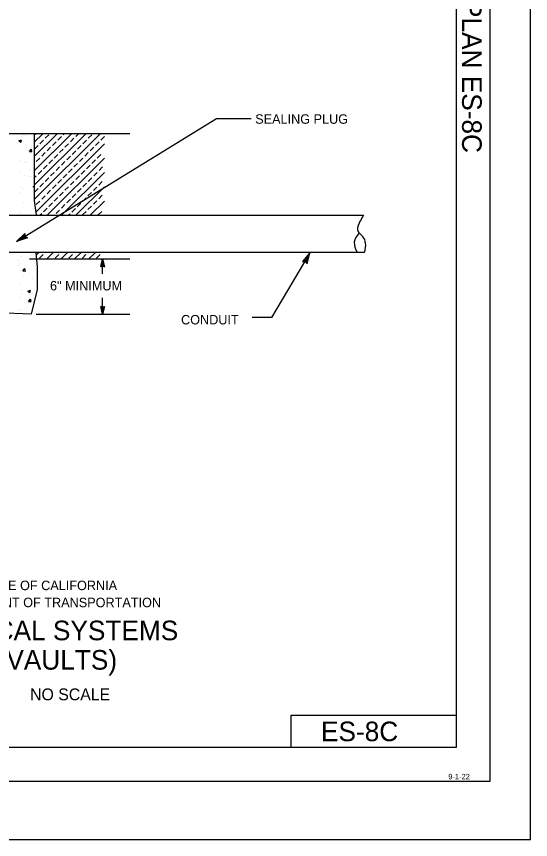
# Model space of a CAD drawing. Extents: x -893 to 867, y -474 to 712.
# Drawn here: x 486 to 867, y -474 to 135 of the extents above; entities that cross this region are included whole.
import ezdxf

# ---------------------------------------------------------------- set-up
doc = ezdxf.new("R2010")
doc.units = 0
for name, color, linetype in [('border_INSIDE-BORDER-anno', 7, 'Continuous'), ('border_PLOTTING-ELEMENTS', 7, 'Continuous'), ('border_rw_22x34_Cut_Lines', 7, 'Continuous'), ('border_SHEET', 7, 'Continuous'), ('border_WITHIN-BORDER-anno', 7, 'Continuous'), ('es_DETAIL', 7, 'Continuous'), ('es_DETAIL-anno', 7, 'Continuous')]:
    doc.layers.add(name, color=color, linetype=linetype)

msp = doc.modelspace()

# ---------------------------------------------------------------- linework, layer by layer
at = {"layer": 'border_PLOTTING-ELEMENTS'}
for points in [[(-893.46, -474.04), (866.54, -474.04), (866.54, 711.96), (-893.46, 711.96)], [(-863.46, 668.96), (836.54, 668.96), (836.54, -431.04), (-863.46, -431.04)]]:
    msp.add_lwpolyline(points, close=True, dxfattribs=at)
at = {"layer": 'border_rw_22x34_Cut_Lines'}
msp.add_lwpolyline([(-863.46, 668.96), (836.54, 668.96), (836.54, -431.04), (-863.46, -431.04)], close=True, dxfattribs=at)
at = {"layer": 'border_SHEET'}
for p, q in [((811.54, 643.95), (811.54, -406.05)), ((689.51, -406.05), (689.51, -382.05)), ((689.51, -382.05), (811.51, -382.05)), ((811.54, -406.05), (-813.46, -406.05))]:
    msp.add_line(p, q, dxfattribs=at)
at = {"layer": 'es_DETAIL'}
for p, q in [((570.2, 48.05), (463.9, 48.05)), ((488.17, 42.82), (490.27, 43.62)), ((488.17, 42.82), (489.66, 41.81)), ((489.66, 41.81), (490.27, 43.62)), ((490.15, 46.02), (490.15, 46.02)), ((491.4, 47.48), (491.4, 47.48)), ((493.24, 46.92), (493.24, 46.92)), ((499.6, 48.05), (499.6, 7.37)), ((499.6, 41.84), (505.82, 48.05)), ((499.6, 31.23), (516.42, 48.05)), ((499.6, 20.62), (527.02, 48.05)), ((499.6, 10.01), (537.63, 48.05)), ((499.6, -0.6), (548.24, 48.05)), ((499.6, 47.14), (500.52, 48.05)), ((503.74, 40.67), (506.4, 43.32)), ((507.73, 44.66), (510.38, 47.31)), ((517, 43.32), (519.66, 45.98)), ((520.99, 47.31), (521.72, 48.05)), ((526.29, 42), (528.93, 44.66)), ((530.26, 45.98), (532.33, 48.05)), ((535.57, 40.67), (538.22, 43.32)), ((539.54, 44.66), (542.19, 47.31)), ((548.83, 43.32), (551.48, 45.98)), ((492.87, 36.94), (492.87, 36.94)), ((494.02, 37.52), (494.02, 37.52)), ((496.1, 34.95), (497.55, 36.66)), ((497.9, 34.79), (497.55, 36.66)), ((499.77, 36.7), (502.43, 39.35)), ((500.78, -10.02), (551.48, 40.67)), ((509.05, 35.37), (511.7, 38.02)), ((513.03, 39.35), (515.68, 42)), ((518.34, 34.05), (520.99, 36.7)), ((522.31, 38.02), (524.96, 40.67)), ((531.58, 36.7), (534.24, 39.35)), ((540.87, 35.37), (543.52, 38.02)), ((544.84, 39.35), (547.5, 42)), ((495.12, 35.58), (495.12, 35.58)), ((496.1, 34.95), (497.9, 34.79)), ((505.08, 31.4), (507.73, 34.05)), ((514.35, 30.06), (517, 32.72)), ((523.64, 28.74), (526.29, 31.4)), ((527.61, 32.72), (530.26, 35.37)), ((536.89, 31.4), (539.54, 34.05)), ((546.18, 30.06), (548.83, 32.72)), ((546.18, 30.06), (548.83, 32.72)), ((488.91, 28.12), (488.91, 28.12)), ((492.51, 26.96), (492.51, 26.96)), ((493.64, 26.68), (493.64, 26.68)), ((499.6, 25.92), (499.77, 26.09)), ((501.09, 27.41), (503.74, 30.06)), ((506.4, 22.12), (509.05, 24.77)), ((509.37, -12.05), (551.48, 30.06)), ((510.38, 26.09), (513.03, 28.74)), ((519.66, 24.77), (522.31, 27.41)), ((528.93, 23.44), (531.58, 26.09)), ((532.92, 27.41), (535.57, 30.06)), ((538.22, 22.12), (540.87, 24.77)), ((542.19, 26.09), (544.84, 28.74)), ((489.27, 20.25), (489.27, 20.25)), ((496.1, 21.53), (496.1, 21.53)), ((502.43, 18.14), (505.08, 20.79)), ((511.7, 16.82), (514.35, 19.47)), ((515.68, 20.79), (518.34, 23.44)), ((519.96, -12.05), (551.48, 19.47)), ((524.96, 19.47), (527.61, 22.12)), ((534.24, 18.14), (536.89, 20.79)), ((543.52, 16.82), (546.18, 19.47)), ((547.5, 20.79), (550.15, 23.44)), ((547.5, 20.79), (550.15, 23.44)), ((492.15, 16.96), (492.15, 16.96)), ((495.6, 16.22), (495.6, 16.22)), ((497.12, 16.34), (497.12, 16.34)), ((499.6, 15.32), (501.09, 16.82)), ((507.73, 12.83), (510.38, 15.48)), ((517, 11.51), (519.66, 14.16)), ((520.99, 15.48), (523.64, 18.14)), ((526.29, 10.18), (528.93, 12.83)), ((530.26, 14.16), (532.92, 16.82)), ((539.54, 12.83), (542.19, 15.48)), ((547.27, 9.96), (549.92, 12.62)), ((547.27, 9.96), (549.92, 12.62)), ((490.06, 8.03), (490.06, 8.03)), ((491.78, 6.98), (491.78, 6.98)), ((498.78, 8.98), (499.6, 9.3)), ((498.78, 8.98), (499.6, 8.43)), ((499.6, 7.37), (499.6, -1.66)), ((499.77, 4.88), (502.43, 7.53)), ((503.74, 8.86), (506.4, 11.51)), ((509.05, 3.56), (511.7, 6.21)), ((513.03, 7.53), (515.68, 10.18)), ((522.31, 6.21), (524.96, 8.86)), ((530.56, -12.05), (551.48, 8.87)), ((531.58, 4.88), (534.24, 7.53)), ((535.57, 8.86), (538.22, 11.51)), ((543.3, 5.99), (545.95, 8.64)), ((489.22, 4.5), (489.22, 4.5)), ((499.32, 4.32), (499.32, 4.32)), ((505.08, -0.43), (507.73, 2.22)), ((514.35, -1.75), (517, 0.9)), ((518.34, 2.22), (520.99, 4.88)), ((527.61, 0.9), (530.26, 3.56)), ((535.34, -1.96), (537.99, 0.69)), ((539.31, 2.01), (541.96, 4.66)), ((547.27, -0.15), (549.92, 2.5)), ((491.42, -3.01), (491.42, -3.01)), ((499.6, -1.66), (501.07, -12.05)), ((501.09, -4.4), (503.74, -1.75)), ((510.38, -5.73), (513.03, -3.08)), ((519.66, -7.05), (522.31, -4.4)), ((523.64, -3.08), (526.29, -0.43)), ((531.36, -5.95), (534.01, -3.3)), ((539.31, -8.1), (541.96, -5.45)), ((541.15, -12.05), (551.48, -1.72)), ((543.3, -4.12), (545.95, -1.47)), ((488.82, -9.87), (488.82, -9.87)), ((504.06, -12.05), (505.08, -11.04)), ((506.4, -9.7), (509.05, -7.05)), ((515.68, -11.04), (518.34, -8.38)), ((525.27, -12.05), (526.06, -11.25)), ((527.38, -9.92), (530.04, -7.27)), ((535.37, -12.05), (537.99, -9.42)), ((546.95, -12.05), (549.57, -9.42)), ((458.23, -12.18), (743.07, -12.18)), ((744.49, -34.28), (743.77, -39.65)), ((449.35, -39.65), (743.77, -39.65)), ((497.68, -42.26), (497.68, -42.26)), ((500.7, -39.83), (501.75, -50.42)), ((500.89, -41.72), (502.89, -39.72)), ((503.52, -43.9), (506.17, -41.25)), ((507.5, -39.93), (507.71, -39.72)), ((508.78, -44.42), (513.49, -39.72)), ((515.1, -43.9), (517.75, -41.25)), ((519.08, -39.93), (519.29, -39.72)), ((519.38, -44.42), (524.08, -39.72)), ((525.21, -43.9), (527.86, -41.25)), ((529.19, -39.93), (529.41, -39.72)), ((529.44, -44.42), (534.15, -39.72)), ((535.14, -43.9), (537.79, -41.25)), ((539.12, -39.93), (539.33, -39.72)), ((540.04, -44.42), (544.75, -39.72)), ((545.62, -43.9), (548.27, -41.25)), ((487.99, -45.61), (487.99, -45.61)), ((488.73, -47.85), (488.73, -47.85)), ((489.96, -42.96), (489.96, -42.96)), ((487.58, -49.68), (487.58, -49.68)), ((489.6, -52.94), (489.6, -52.94)), ((491.23, -53.43), (492.68, -51.72)), ((491.23, -53.43), (493.03, -53.59)), ((493.03, -53.59), (492.68, -51.72)), ((495.92, -54.44), (495.92, -54.44)), ((501.75, -50.42), (501.86, -67.18)), ((491.72, -57.51), (491.72, -57.51)), ((498.63, -59.01), (498.63, -59.01)), ((489.22, -62.94), (489.22, -62.94)), ((488.86, -72.92), (488.86, -72.92)), ((489.88, -67.94), (489.88, -67.94)), ((490.75, -70.84), (490.75, -70.84)), ((494.78, -68.36), (496.88, -67.56)), ((494.78, -68.36), (496.27, -69.37)), ((496.27, -69.37), (496.88, -67.56)), ((501.86, -67.18), (497.26, -85.54)), ((498.26, -69.86), (498.26, -69.86)), ((492.2, -76.87), (492.2, -76.87)), ((495.39, -76), (496.84, -74.28)), ((495.39, -76), (497.19, -76.16)), ((497.19, -76.16), (496.84, -74.28)), ((497.26, -85.54), (454.35, -83.85)), ((488.51, -82.9), (488.51, -82.9)), ((490.36, -81.69), (490.36, -81.69))]:
    msp.add_line(p, q, dxfattribs=at)
for points in [[(743.07, -12.18), (740.6, -16.46), (738.7, -23.12), (743.14, -29.09), (744.49, -34.28)], [(739.77, -25.28), (736.22, -32.26), (738.25, -39.62)]]:
    msp.add_spline(points, degree=3, dxfattribs=at)
at = {"layer": 'es_DETAIL-anno'}
for p, q in [((486.53, -31.67), (634.29, 59.33)), ((634.29, 59.33), (659.99, 59.33)), ((703.47, -40), (674.89, -87.93)), ((496, -44.42), (570.2, -44.42)), ((550.11, -55.68), (550.11, -44.53)), ((550.11, -85.54), (550.11, -73.23)), ((501.09, -85.54), (570.2, -85.54)), ((674.89, -87.93), (660.79, -87.93))]:
    msp.add_line(p, q, dxfattribs=at)
for points in [[(494.53, -28.91), (486.53, -31.67), (492.6, -25.77), (492.61, -26.34), (488.16, -30.66), (494.03, -28.64), (493.52, -28.38), (489.77, -29.68), (492.62, -26.91), (492.62, -27.48), (491.39, -28.68), (493.02, -28.12), (492.63, -27.91), (492.6, -25.77), (492.63, -27.91)], [(701.26, -48.18), (703.47, -40), (698, -46.47), (698.57, -46.43), (702.57, -41.69), (700.96, -47.69), (700.67, -47.2), (701.7, -43.37), (699.14, -46.4), (699.71, -46.37), (700.82, -45.06), (700.37, -46.72), (700.14, -46.34), (698, -46.47), (700.14, -46.34)], [(548.79, -50.44), (550.11, -44.53), (551.42, -50.44), (551.07, -50.23), (550.12, -45.9), (549.14, -50.23), (549.49, -50.02), (550.11, -47.25), (550.72, -50.02), (550.37, -49.81), (550.11, -48.61), (549.84, -49.81), (550.11, -49.65), (551.42, -50.44), (550.11, -49.65)], [(551.43, -79.64), (550.11, -85.54), (548.8, -79.64), (549.15, -79.85), (550.11, -84.17), (551.08, -79.85), (550.73, -80.06), (550.11, -82.82), (549.5, -80.06), (549.85, -80.27), (550.12, -81.46), (550.38, -80.26), (550.11, -80.43), (548.8, -79.64), (550.11, -80.43)]]:
    msp.add_lwpolyline(points, close=True, dxfattribs=at)

# ---------------------------------------------------------------- texts
at = {"layer": 'border_INSIDE-BORDER-anno'}
for s, height, p in [('STATE OF CALIFORNIA', 7, (456.32, -289.56)), ('DEPARTMENT OF TRANSPORTATION', 7, (424.32, -302.17)), ('ELECTRICAL SYSTEMS', 14.5, (388.4, -326.63)), ('(VAULTS)', 14.5, (472.49, -348.38)), ('NO SCALE', 8.75, (496.52, -371.04))]:
    msp.add_text(s, height=height, dxfattribs=at).set_placement(p)
at = {"layer": 'border_WITHIN-BORDER-anno'}
msp.add_text('2023 STANDARD PLAN ES-8C', height=14.5, rotation=270, dxfattribs=at).set_placement((815.92, 307.52))
for s, height, p in [('ES-8C', 14.5, (711.61, -401.3)), ('9-1-22', 4, (805.73, -429.47))]:
    msp.add_text(s, height=height, dxfattribs=at).set_placement(p)
at = {"layer": 'es_DETAIL-anno'}
for s, p in [('SEALING PLUG', (662.96, 55.42)), ('SEALING PLUG', (662.96, 55.42)), ('6" MINIMUM', (511.25, -67.84)), ('CONDUIT', (608.13, -93.01))]:
    msp.add_text(s, height=7, dxfattribs=at).set_placement(p)

doc.saveas('drawing.dxf')
